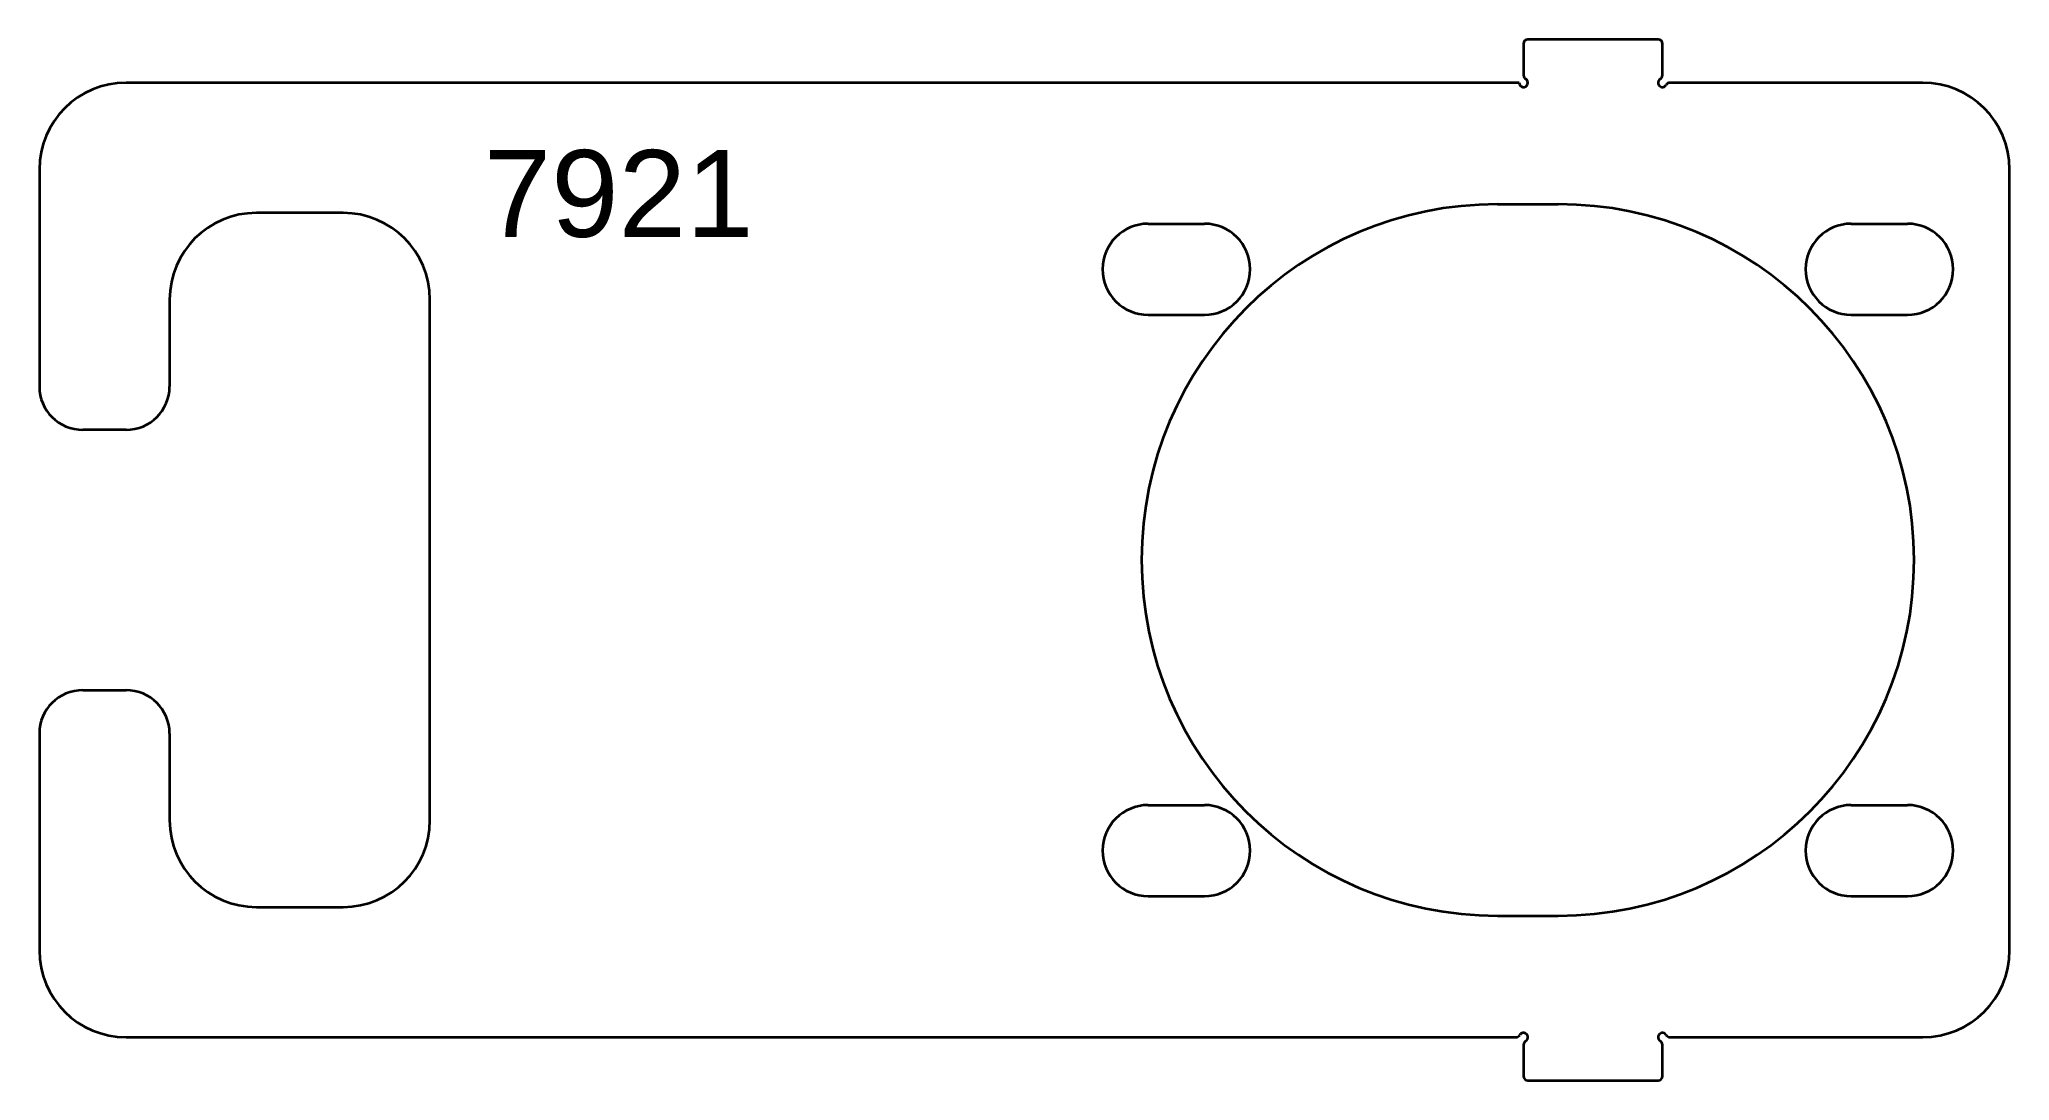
# Model space of a CAD drawing. Header units: millimetres. Extents: x 2526 to 2753, y 1560 to 1680.
import ezdxf

# ---------------------------------------------------------------- set-up
doc = ezdxf.new("R2010")
doc.units = ezdxf.units.MM
doc.layers.add('Gravír', color=1, linetype='Continuous')
doc.styles.get("Standard").update_dxf_attribs({"font": 'arial.ttf'})

msp = doc.modelspace()

# ---------------------------------------------------------------- linework, layer by layer
at = {"color": 7, "linetype": 'Continuous', "lineweight": 35}
for p, q in [((2712.18, 1680.01), (2697.18, 1680.01)), ((2696.68, 1679.51), (2696.68, 1675.87)), ((2712.68, 1675.87), (2712.68, 1679.51)), ((2696.18, 1675.01), (2535.68, 1675.01)), ((2742.68, 1675.01), (2713.55, 1675.01)), ((2525.68, 1665.01), (2525.68, 1640.01)), ((2752.68, 1575.01), (2752.68, 1665.01)), ((2560.68, 1660.01), (2550.68, 1660.01)), ((2693.68, 1661.01), (2700.68, 1661.01)), ((2653.43, 1658.76), (2659.93, 1658.76)), ((2734.43, 1658.76), (2740.93, 1658.76)), ((2540.68, 1650.01), (2540.68, 1640.01)), ((2570.68, 1590.01), (2570.68, 1650.01)), ((2653.43, 1648.26), (2659.93, 1648.26)), ((2734.43, 1648.26), (2740.93, 1648.26)), ((2535.68, 1635.01), (2530.68, 1635.01)), ((2530.68, 1605.01), (2535.68, 1605.01)), ((2525.68, 1600.01), (2525.68, 1575.01)), ((2540.68, 1600.01), (2540.68, 1590.01)), ((2653.43, 1591.76), (2659.93, 1591.76)), ((2734.43, 1591.76), (2740.93, 1591.76)), ((2550.68, 1580.01), (2560.68, 1580.01)), ((2653.43, 1581.26), (2659.93, 1581.26)), ((2734.43, 1581.26), (2740.93, 1581.26)), ((2693.68, 1579.01), (2700.68, 1579.01)), ((2535.68, 1565.01), (2695.82, 1565.01)), ((2696.68, 1564.14), (2696.68, 1560.51)), ((2712.68, 1560.51), (2712.68, 1564.14)), ((2713.55, 1565.01), (2742.68, 1565.01)), ((2697.18, 1560.01), (2712.18, 1560.01))]:
    msp.add_line(p, q, dxfattribs=at)
for centre, radius, start, end in [((2697.18, 1679.51), 0.5, 90, 180), ((2712.18, 1679.51), 0.5, 0, 90), ((2696.68, 1675.01), 0.5, 180, 60), ((2697.18, 1675.87), 0.5, 180, 240), ((2712.68, 1675.01), 0.5, 120, 330), ((2712.18, 1675.87), 0.5, 300, 0), ((2535.68, 1665.01), 10, 90, 180), ((2713.55, 1674.51), 0.5, 90, 150), ((2742.68, 1665.01), 10, 0, 90), ((2550.68, 1650.01), 10, 90, 180), ((2560.68, 1650.01), 10, 0, 90), ((2693.68, 1620.01), 41, 90, 270), ((2700.68, 1620.01), 41, 270, 90), ((2653.43, 1653.51), 5.25, 90, 270), ((2659.93, 1653.51), 5.25, 270, 90), ((2734.43, 1653.51), 5.25, 90, 270), ((2740.93, 1653.51), 5.25, 270, 90), ((2530.68, 1640.01), 5, 180, 270), ((2535.68, 1640.01), 5, 270, 0), ((2530.68, 1600.01), 5, 90, 180), ((2535.68, 1600.01), 5, 0, 90), ((2653.43, 1586.51), 5.25, 90, 270), ((2659.93, 1586.51), 5.25, 270, 90), ((2734.43, 1586.51), 5.25, 90, 270), ((2740.93, 1586.51), 5.25, 270, 90), ((2550.68, 1590.01), 10, 180, 270), ((2560.68, 1590.01), 10, 270, 0), ((2535.68, 1575.01), 10, 180, 270), ((2742.68, 1575.01), 10, 270, 0), ((2695.82, 1565.51), 0.5, 270, 330), ((2696.68, 1565.01), 0.5, 300, 150), ((2697.18, 1564.14), 0.5, 120, 180), ((2712.68, 1565.01), 0.5, 30, 240), ((2712.18, 1564.14), 0.5, 0, 60), ((2713.55, 1565.51), 0.5, 210, 270), ((2697.18, 1560.51), 0.5, 180, 270), ((2712.18, 1560.51), 0.5, 270, 0)]:
    msp.add_arc(centre, radius, start, end, dxfattribs=at)

# ---------------------------------------------------------------- texts
at = {"layer": 'Gravír'}
msp.add_text('7921', height=10, dxfattribs=at).set_placement((2576.88, 1657.25))

doc.saveas('drawing.dxf')
